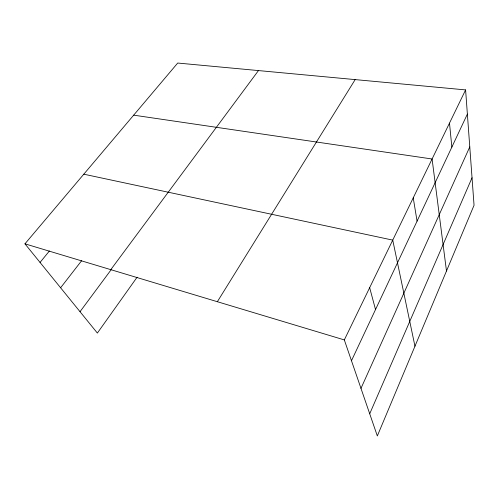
<?xml version="1.0" encoding="UTF-8"?>
<svg xmlns="http://www.w3.org/2000/svg" width="499" height="499" viewBox="0 0 499 499"><rect width="100%" height="100%" fill="white"/><g stroke="black" fill="none" stroke-linecap="round" stroke-linejoin="round"><path stroke-width="0.75" d="M369.715 413.79L472.035 177.769M360.977 388.365L469.777 146.881M351.477 360.727L467.376 114.084M465.604 89.907L474.05 205.276L377.331 435.958L344.322 339.913L465.604 89.907L177.713 63.042L24.95 243.83L97.367 333.07L137.1 277.213M217.352 301.714L355.169 79.603M80.027 311.694L110.99 269.928M110.797 269.653L258.463 70.577M60.61 287.767L81.587 260.752M40.057 262.443L49.413 250.966M133.682 115.157L432.09 159L446.486 271.019M83.795 174.188L392.738 240.119L414.956 346.225M24.95 243.83L344.322 339.913M369.665 287.673L375.522 309.561M413.234 197.866L417.07 221.144M449.493 123.122L451.857 147.111"/></g></svg>
